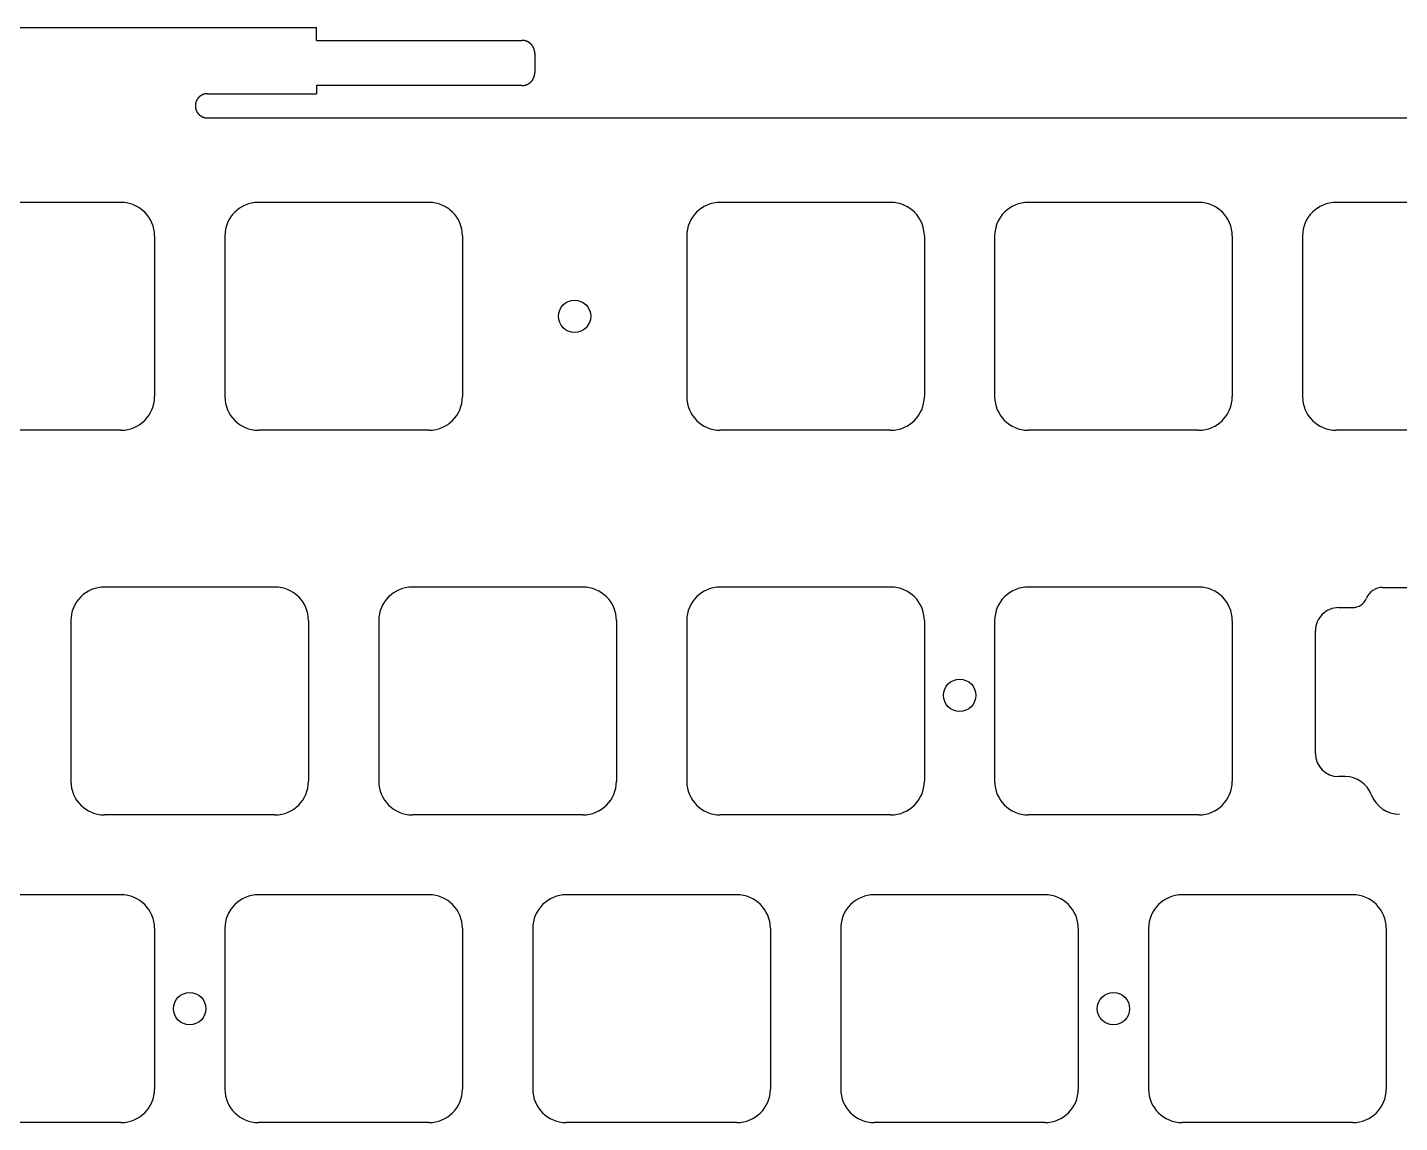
# Model space of a CAD drawing. Header units: millimetres. Extents: x -11 to 340, y -118 to 18.
# Drawn here: x 161.4 to 246.3, y -49.9 to 17.9 of the extents above; entities that cross this region are included whole.
import ezdxf

# ---------------------------------------------------------------- set-up
doc = ezdxf.new("R2010")
doc.units = ezdxf.units.MM
doc.header["$MEASUREMENT"] = 0
doc.layers.add('BLACK', color=7, linetype='CONTINUOUS')

msp = doc.modelspace()

# ---------------------------------------------------------------- linework, layer by layer
at = {"layer": 'BLACK', "linetype": 'Continuous'}
for p, q in [((149.3, 17.882529), (179.3, 17.882529)), ((179.3, 17.082529), (179.3, 17.882529)), ((179.3, 17.082529), (192, 17.082529)), ((192.000728, 17.082529), (192, 17.082529)), ((192.004774, 17.082515), (192.000728, 17.082529)), ((192.008814, 17.082481), (192.004774, 17.082515)), ((192.012855, 17.082428), (192.008814, 17.082481)), ((192.016891, 17.082354), (192.012855, 17.082428)), ((192.020928, 17.082261), (192.016891, 17.082354)), ((192.024959, 17.082147), (192.020928, 17.082261)), ((192.02899, 17.082014), (192.024959, 17.082147)), ((192.033015, 17.08186), (192.02899, 17.082014)), ((192.037041, 17.081687), (192.033015, 17.08186)), ((192.041062, 17.081493), (192.037041, 17.081687)), ((192.045082, 17.08128), (192.041062, 17.081493)), ((192.049097, 17.081047), (192.045082, 17.08128)), ((192.053111, 17.080794), (192.049097, 17.081047)), ((192.05712, 17.080521), (192.053111, 17.080794)), ((192.061129, 17.080228), (192.05712, 17.080521)), ((192.065132, 17.079916), (192.061129, 17.080228)), ((192.069134, 17.079583), (192.065132, 17.079916)), ((192.073131, 17.079231), (192.069134, 17.079583)), ((192.077127, 17.078859), (192.073131, 17.079231)), ((192.081117, 17.078467), (192.077127, 17.078859)), ((192.085107, 17.078055), (192.081117, 17.078467)), ((192.08909, 17.077624), (192.085107, 17.078055)), ((192.093073, 17.077173), (192.08909, 17.077624)), ((192.09705, 17.076702), (192.093073, 17.077173)), ((192.101025, 17.076211), (192.09705, 17.076702)), ((192.104995, 17.075701), (192.101025, 17.076211)), ((192.108963, 17.07517), (192.104995, 17.075701)), ((192.112926, 17.074621), (192.108963, 17.07517)), ((192.116886, 17.074051), (192.112926, 17.074621)), ((192.120841, 17.073462), (192.116886, 17.074051)), ((192.124794, 17.072853), (192.120841, 17.073462)), ((192.128741, 17.072225), (192.124794, 17.072853)), ((192.132686, 17.071576), (192.128741, 17.072225)), ((192.136625, 17.070909), (192.132686, 17.071576)), ((192.140562, 17.070221), (192.136625, 17.070909)), ((192.144492, 17.069514), (192.140562, 17.070221)), ((192.14842, 17.068787), (192.144492, 17.069514)), ((192.152342, 17.068042), (192.14842, 17.068787)), ((192.156262, 17.067276), (192.152342, 17.068042)), ((192.160174, 17.066491), (192.156262, 17.067276)), ((192.164085, 17.065686), (192.160174, 17.066491)), ((192.167989, 17.064862), (192.164085, 17.065686)), ((192.17189, 17.064018), (192.167989, 17.064862)), ((192.175784, 17.063155), (192.17189, 17.064018)), ((192.179676, 17.062272), (192.175784, 17.063155)), ((192.183561, 17.06137), (192.179676, 17.062272)), ((192.187443, 17.060449), (192.183561, 17.06137)), ((192.191318, 17.059508), (192.187443, 17.060449)), ((192.19519, 17.058548), (192.191318, 17.059508)), ((192.199054, 17.057568), (192.19519, 17.058548)), ((192.202916, 17.056569), (192.199054, 17.057568)), ((192.20677, 17.055551), (192.202916, 17.056569)), ((192.210621, 17.054514), (192.20677, 17.055551)), ((192.214464, 17.053457), (192.210621, 17.054514)), ((192.218304, 17.052381), (192.214464, 17.053457)), ((192.222136, 17.051286), (192.218304, 17.052381)), ((192.225965, 17.050171), (192.222136, 17.051286)), ((192.229785, 17.049038), (192.225965, 17.050171)), ((192.233602, 17.047885), (192.229785, 17.049038)), ((192.237412, 17.046713), (192.233602, 17.047885)), ((192.241217, 17.045522), (192.237412, 17.046713)), ((192.245014, 17.044312), (192.241217, 17.045522)), ((192.248807, 17.043082), (192.245014, 17.044312)), ((192.252592, 17.041834), (192.248807, 17.043082)), ((192.256373, 17.040567), (192.252592, 17.041834)), ((192.260145, 17.039281), (192.256373, 17.040567)), ((192.263913, 17.037975), (192.260145, 17.039281)), ((192.267673, 17.036651), (192.263913, 17.037975)), ((192.271428, 17.035308), (192.267673, 17.036651)), ((192.275174, 17.033946), (192.271428, 17.035308)), ((192.278916, 17.032565), (192.275174, 17.033946)), ((192.282648, 17.031165), (192.278916, 17.032565)), ((192.286376, 17.029747), (192.282648, 17.031165)), ((192.290095, 17.02831), (192.286376, 17.029747)), ((192.293809, 17.026853), (192.290095, 17.02831)), ((192.297514, 17.025379), (192.293809, 17.026853)), ((192.301213, 17.023885), (192.297514, 17.025379)), ((192.304904, 17.022373), (192.301213, 17.023885)), ((192.308588, 17.020842), (192.304904, 17.022373)), ((192.312264, 17.019293), (192.308588, 17.020842)), ((192.315934, 17.017725), (192.312264, 17.019293)), ((192.319594, 17.016139), (192.315934, 17.017725)), ((192.323249, 17.014534), (192.319594, 17.016139)), ((192.326894, 17.012911), (192.323249, 17.014534)), ((192.330532, 17.011269), (192.326894, 17.012911)), ((192.334161, 17.009609), (192.330532, 17.011269)), ((192.337784, 17.007931), (192.334161, 17.009609)), ((192.341397, 17.006234), (192.337784, 17.007931)), ((192.345004, 17.004519), (192.341397, 17.006234)), ((192.3486, 17.002786), (192.345004, 17.004519)), ((192.35219, 17.001034), (192.3486, 17.002786)), ((192.35577, 16.999265), (192.35219, 17.001034)), ((192.359342, 16.997477), (192.35577, 16.999265)), ((192.362905, 16.995672), (192.359342, 16.997477)), ((192.36646, 16.993848), (192.362905, 16.995672)), ((192.370005, 16.992007), (192.36646, 16.993848)), ((192.373543, 16.990147), (192.370005, 16.992007)), ((192.37707, 16.98827), (192.373543, 16.990147)), ((192.38059, 16.986374), (192.37707, 16.98827)), ((192.384098, 16.984461), (192.38059, 16.986374)), ((192.3876, 16.98253), (192.384098, 16.984461)), ((192.39109, 16.980581), (192.3876, 16.98253)), ((192.394572, 16.978615), (192.39109, 16.980581)), ((192.398044, 16.976631), (192.394572, 16.978615)), ((192.401507, 16.974629), (192.398044, 16.976631)), ((192.404959, 16.972611), (192.401507, 16.974629)), ((192.408403, 16.970574), (192.404959, 16.972611)), ((192.411835, 16.968521), (192.408403, 16.970574)), ((192.415259, 16.966449), (192.411835, 16.968521)), ((192.418672, 16.964361), (192.415259, 16.966449)), ((192.422075, 16.962255), (192.418672, 16.964361)), ((192.425468, 16.960132), (192.422075, 16.962255)), ((192.428851, 16.957991), (192.425468, 16.960132)), ((192.432222, 16.955834), (192.428851, 16.957991)), ((192.435584, 16.95366), (192.432222, 16.955834)), ((192.438935, 16.951469), (192.435584, 16.95366)), ((192.442276, 16.94926), (192.438935, 16.951469)), ((192.445605, 16.947035), (192.442276, 16.94926)), ((192.448924, 16.944793), (192.445605, 16.947035)), ((192.452232, 16.942535), (192.448924, 16.944793)), ((192.455529, 16.940259), (192.452232, 16.942535)), ((192.458814, 16.937967), (192.455529, 16.940259)), ((192.462089, 16.935658), (192.458814, 16.937967)), ((192.465352, 16.933333), (192.462089, 16.935658)), ((192.468604, 16.930991), (192.465352, 16.933333)), ((192.471844, 16.928633), (192.468604, 16.930991)), ((192.475073, 16.926259), (192.471844, 16.928633)), ((192.47829, 16.923868), (192.475073, 16.926259)), ((192.481496, 16.921461), (192.47829, 16.923868)), ((192.484689, 16.919039), (192.481496, 16.921461)), ((192.487871, 16.916599), (192.484689, 16.919039)), ((192.491041, 16.914144), (192.487871, 16.916599)), ((192.494199, 16.911673), (192.491041, 16.914144)), ((192.497344, 16.909186), (192.494199, 16.911673)), ((192.500477, 16.906683), (192.497344, 16.909186)), ((192.503598, 16.904165), (192.500477, 16.906683)), ((192.506707, 16.901631), (192.503598, 16.904165)), ((192.509802, 16.899081), (192.506707, 16.901631)), ((192.512886, 16.896515), (192.509802, 16.899081)), ((192.515956, 16.893935), (192.512886, 16.896515)), ((192.519014, 16.891338), (192.515956, 16.893935)), ((192.522059, 16.888727), (192.519014, 16.891338)), ((192.525092, 16.8861), (192.522059, 16.888727)), ((192.52811, 16.883458), (192.525092, 16.8861)), ((192.531116, 16.880801), (192.52811, 16.883458)), ((192.534109, 16.878129), (192.531116, 16.880801)), ((192.537089, 16.875442), (192.534109, 16.878129)), ((192.540055, 16.87274), (192.537089, 16.875442)), ((192.543007, 16.870023), (192.540055, 16.87274)), ((192.545946, 16.867292), (192.543007, 16.870023)), ((192.548872, 16.864546), (192.545946, 16.867292)), ((192.551784, 16.861785), (192.548872, 16.864546)), ((192.554682, 16.85901), (192.551784, 16.861785)), ((192.557566, 16.85622), (192.554682, 16.85901)), ((192.560436, 16.853416), (192.557566, 16.85622)), ((192.563292, 16.850598), (192.560436, 16.853416)), ((192.568962, 16.844919), (192.563292, 16.850598)), ((192.574575, 16.839184), (192.568962, 16.844919)), ((192.580131, 16.833393), (192.574575, 16.839184)), ((192.585628, 16.827548), (192.580131, 16.833393)), ((192.591066, 16.821648), (192.585628, 16.827548)), ((192.596445, 16.815695), (192.591066, 16.821648)), ((192.601764, 16.809689), (192.596445, 16.815695)), ((192.607022, 16.803631), (192.601764, 16.809689)), ((192.612219, 16.797522), (192.607022, 16.803631)), ((192.617354, 16.791361), (192.612219, 16.797522)), ((192.622426, 16.785151), (192.617354, 16.791361)), ((192.627436, 16.778891), (192.622426, 16.785151)), ((192.632382, 16.772583), (192.627436, 16.778891)), ((192.637265, 16.766227), (192.632382, 16.772583)), ((192.642082, 16.759823), (192.637265, 16.766227)), ((192.646835, 16.753373), (192.642082, 16.759823)), ((192.651522, 16.746877), (192.646835, 16.753373)), ((192.656144, 16.740335), (192.651522, 16.746877)), ((192.660699, 16.73375), (192.656144, 16.740335)), ((192.665187, 16.72712), (192.660699, 16.73375)), ((192.669607, 16.720447), (192.665187, 16.72712)), ((192.67396, 16.713733), (192.669607, 16.720447)), ((192.678244, 16.706976), (192.67396, 16.713733)), ((192.68246, 16.700179), (192.678244, 16.706976)), ((192.686606, 16.693341), (192.68246, 16.700179)), ((192.690683, 16.686464), (192.686606, 16.693341)), ((192.69469, 16.679548), (192.690683, 16.686464)), ((192.698627, 16.672594), (192.69469, 16.679548)), ((192.702493, 16.665603), (192.698627, 16.672594)), ((192.706288, 16.658575), (192.702493, 16.665603)), ((192.710012, 16.651511), (192.706288, 16.658575)), ((192.713664, 16.644411), (192.710012, 16.651511)), ((192.717243, 16.637277), (192.713664, 16.644411)), ((192.720751, 16.63011), (192.717243, 16.637277)), ((192.724185, 16.622909), (192.720751, 16.63011)), ((192.727547, 16.615675), (192.724185, 16.622909)), ((192.730835, 16.60841), (192.727547, 16.615675)), ((192.73405, 16.601113), (192.730835, 16.60841)), ((192.737191, 16.593786), (192.73405, 16.601113)), ((192.740257, 16.586429), (192.737191, 16.593786)), ((192.74325, 16.579043), (192.740257, 16.586429)), ((192.746167, 16.571629), (192.74325, 16.579043)), ((192.74901, 16.564186), (192.746167, 16.571629)), ((192.751778, 16.556716), (192.74901, 16.564186)), ((192.75447, 16.54922), (192.751778, 16.556716)), ((192.757087, 16.541697), (192.75447, 16.54922)), ((192.759628, 16.534149), (192.757087, 16.541697)), ((192.762093, 16.526576), (192.759628, 16.534149)), ((192.764482, 16.51898), (192.762093, 16.526576)), ((192.766794, 16.511359), (192.764482, 16.51898)), ((192.76903, 16.503716), (192.766794, 16.511359)), ((192.771189, 16.49605), (192.76903, 16.503716)), ((192.773272, 16.488362), (192.771189, 16.49605)), ((192.775277, 16.480653), (192.773272, 16.488362)), ((192.777205, 16.472924), (192.775277, 16.480653)), ((192.779056, 16.465174), (192.777205, 16.472924)), ((192.780829, 16.457404), (192.779056, 16.465174)), ((192.782525, 16.449616), (192.780829, 16.457404)), ((192.784143, 16.441809), (192.782525, 16.449616)), ((192.785683, 16.433984), (192.784143, 16.441809)), ((192.787145, 16.426142), (192.785683, 16.433984)), ((192.788529, 16.418282), (192.787145, 16.426142)), ((192.789835, 16.410406), (192.788529, 16.418282)), ((192.791062, 16.402514), (192.789835, 16.410406)), ((192.792211, 16.394607), (192.791062, 16.402514)), ((192.793281, 16.386685), (192.792211, 16.394607)), ((192.794273, 16.378748), (192.793281, 16.386685)), ((192.795186, 16.370796), (192.794273, 16.378748)), ((192.79602, 16.362832), (192.795186, 16.370796)), ((192.796775, 16.354854), (192.79602, 16.362832)), ((192.797451, 16.346863), (192.796775, 16.354854)), ((192.798047, 16.33886), (192.797451, 16.346863)), ((192.798565, 16.330845), (192.798047, 16.33886)), ((192.799003, 16.322819), (192.798565, 16.330845)), ((192.799362, 16.314782), (192.799003, 16.322819)), ((192.799641, 16.306733), (192.799362, 16.314782)), ((192.79984, 16.298675), (192.799641, 16.306733)), ((192.79996, 16.290607), (192.79984, 16.298675)), ((192.8, 16.282529), (192.79996, 16.290607)), ((192.8, 16.282529), (192.8, 15.082529)), ((192.457806, 14.426385), (192.464348, 14.431007)), ((192.464348, 14.431007), (192.470844, 14.435694)), ((192.470844, 14.435694), (192.477294, 14.440447)), ((192.477294, 14.440447), (192.483698, 14.445264)), ((192.483698, 14.445264), (192.490054, 14.450147)), ((192.490054, 14.450147), (192.496362, 14.455093)), ((192.496362, 14.455093), (192.502622, 14.460103)), ((192.502622, 14.460103), (192.508832, 14.465175)), ((192.508832, 14.465175), (192.514993, 14.47031)), ((192.514993, 14.47031), (192.521102, 14.475507)), ((192.521102, 14.475507), (192.52716, 14.480765)), ((192.52716, 14.480765), (192.533166, 14.486084)), ((192.533166, 14.486084), (192.539119, 14.491463)), ((192.539119, 14.491463), (192.545019, 14.496901)), ((192.545019, 14.496901), (192.550864, 14.502398)), ((192.550864, 14.502398), (192.556655, 14.507954)), ((192.556655, 14.507954), (192.56239, 14.513567)), ((192.56239, 14.513567), (192.568069, 14.519237)), ((192.568069, 14.519237), (192.570887, 14.522093)), ((192.570887, 14.522093), (192.573691, 14.524963)), ((192.573691, 14.524963), (192.576481, 14.527847)), ((192.576481, 14.527847), (192.579256, 14.530745)), ((192.579256, 14.530745), (192.582017, 14.533657)), ((192.582017, 14.533657), (192.584763, 14.536583)), ((192.584763, 14.536583), (192.587494, 14.539522)), ((192.587494, 14.539522), (192.590211, 14.542474)), ((192.590211, 14.542474), (192.592913, 14.54544)), ((192.592913, 14.54544), (192.5956, 14.54842)), ((192.5956, 14.54842), (192.598272, 14.551413)), ((192.598272, 14.551413), (192.600929, 14.554419)), ((192.600929, 14.554419), (192.603571, 14.557437)), ((192.603571, 14.557437), (192.606198, 14.56047)), ((192.606198, 14.56047), (192.608809, 14.563515)), ((192.608809, 14.563515), (192.611406, 14.566573)), ((192.611406, 14.566573), (192.613986, 14.569643)), ((192.613986, 14.569643), (192.616552, 14.572727)), ((192.616552, 14.572727), (192.619102, 14.575822)), ((192.619102, 14.575822), (192.621636, 14.578931)), ((192.621636, 14.578931), (192.624154, 14.582052)), ((192.624154, 14.582052), (192.626657, 14.585185)), ((192.626657, 14.585185), (192.629144, 14.58833)), ((192.629144, 14.58833), (192.631615, 14.591488)), ((192.631615, 14.591488), (192.63407, 14.594658)), ((192.63407, 14.594658), (192.63651, 14.59784)), ((192.63651, 14.59784), (192.638932, 14.601033)), ((192.638932, 14.601033), (192.641339, 14.604239)), ((192.641339, 14.604239), (192.64373, 14.607456)), ((192.64373, 14.607456), (192.646104, 14.610685)), ((192.646104, 14.610685), (192.648462, 14.613925)), ((192.648462, 14.613925), (192.650804, 14.617177)), ((192.650804, 14.617177), (192.653129, 14.62044)), ((192.653129, 14.62044), (192.655438, 14.623715)), ((192.655438, 14.623715), (192.65773, 14.627)), ((192.65773, 14.627), (192.660006, 14.630297)), ((192.660006, 14.630297), (192.662264, 14.633605)), ((192.662264, 14.633605), (192.664506, 14.636924)), ((192.664506, 14.636924), (192.666731, 14.640253)), ((192.666731, 14.640253), (192.66894, 14.643594)), ((192.66894, 14.643594), (192.671131, 14.646945)), ((192.671131, 14.646945), (192.673305, 14.650307)), ((192.673305, 14.650307), (192.675462, 14.653678)), ((192.675462, 14.653678), (192.677603, 14.657061)), ((192.677603, 14.657061), (192.679726, 14.660454)), ((192.679726, 14.660454), (192.681832, 14.663857)), ((192.681832, 14.663857), (192.68392, 14.66727)), ((192.68392, 14.66727), (192.685992, 14.670694)), ((192.685992, 14.670694), (192.688045, 14.674126)), ((192.688045, 14.674126), (192.690082, 14.67757)), ((192.690082, 14.67757), (192.6921, 14.681022)), ((192.6921, 14.681022), (192.694102, 14.684485)), ((192.694102, 14.684485), (192.696086, 14.687957)), ((192.696086, 14.687957), (192.698052, 14.691439)), ((192.698052, 14.691439), (192.700001, 14.694929)), ((192.700001, 14.694929), (192.701932, 14.698431)), ((192.701932, 14.698431), (192.703845, 14.701939)), ((192.703845, 14.701939), (192.705741, 14.705459)), ((192.705741, 14.705459), (192.707618, 14.708986)), ((192.707618, 14.708986), (192.709478, 14.712524)), ((192.709478, 14.712524), (192.711319, 14.716069)), ((192.711319, 14.716069), (192.713143, 14.719624)), ((192.713143, 14.719624), (192.714948, 14.723187)), ((192.714948, 14.723187), (192.716736, 14.726759)), ((192.716736, 14.726759), (192.718505, 14.730339)), ((192.718505, 14.730339), (192.720257, 14.733929)), ((192.720257, 14.733929), (192.72199, 14.737525)), ((192.72199, 14.737525), (192.723705, 14.741132)), ((192.723705, 14.741132), (192.725402, 14.744745)), ((192.725402, 14.744745), (192.72708, 14.748368)), ((192.72708, 14.748368), (192.72874, 14.751997)), ((192.72874, 14.751997), (192.730382, 14.755635)), ((192.730382, 14.755635), (192.732005, 14.75928)), ((192.732005, 14.75928), (192.73361, 14.762935)), ((192.73361, 14.762935), (192.735196, 14.766595)), ((192.735196, 14.766595), (192.736764, 14.770265)), ((192.736764, 14.770265), (192.738313, 14.773941)), ((192.738313, 14.773941), (192.739844, 14.777625)), ((192.739844, 14.777625), (192.741356, 14.781316)), ((192.741356, 14.781316), (192.74285, 14.785015)), ((192.74285, 14.785015), (192.744324, 14.78872)), ((192.744324, 14.78872), (192.745781, 14.792434)), ((192.745781, 14.792434), (192.747218, 14.796153)), ((192.747218, 14.796153), (192.748636, 14.799881)), ((192.748636, 14.799881), (192.750036, 14.803613)), ((192.750036, 14.803613), (192.751417, 14.807355)), ((192.751417, 14.807355), (192.752779, 14.811101)), ((192.752779, 14.811101), (192.754122, 14.814856)), ((192.754122, 14.814856), (192.755446, 14.818616)), ((192.755446, 14.818616), (192.756752, 14.822384)), ((192.756752, 14.822384), (192.758038, 14.826156)), ((192.758038, 14.826156), (192.759305, 14.829937)), ((192.759305, 14.829937), (192.760553, 14.833722)), ((192.760553, 14.833722), (192.761783, 14.837515)), ((192.761783, 14.837515), (192.762993, 14.841312)), ((192.762993, 14.841312), (192.764184, 14.845117)), ((192.764184, 14.845117), (192.765356, 14.848927)), ((192.765356, 14.848927), (192.766509, 14.852744)), ((192.766509, 14.852744), (192.767642, 14.856564)), ((192.767642, 14.856564), (192.768757, 14.860393)), ((192.768757, 14.860393), (192.769852, 14.864225)), ((192.769852, 14.864225), (192.770928, 14.868065)), ((192.770928, 14.868065), (192.771985, 14.871908)), ((192.771985, 14.871908), (192.773022, 14.875759)), ((192.773022, 14.875759), (192.77404, 14.879613)), ((192.77404, 14.879613), (192.775039, 14.883475)), ((192.775039, 14.883475), (192.776019, 14.887339)), ((192.776019, 14.887339), (192.776979, 14.891211)), ((192.776979, 14.891211), (192.77792, 14.895086)), ((192.77792, 14.895086), (192.778841, 14.898968)), ((192.778841, 14.898968), (192.779743, 14.902853)), ((192.779743, 14.902853), (192.780626, 14.906745)), ((192.780626, 14.906745), (192.781489, 14.910639)), ((192.781489, 14.910639), (192.782333, 14.91454)), ((192.782333, 14.91454), (192.783157, 14.918444)), ((192.783157, 14.918444), (192.783962, 14.922355)), ((192.783962, 14.922355), (192.784747, 14.926267)), ((192.784747, 14.926267), (192.785513, 14.930187)), ((192.785513, 14.930187), (192.786258, 14.934109)), ((192.786258, 14.934109), (192.786985, 14.938037)), ((192.786985, 14.938037), (192.787692, 14.941967)), ((192.787692, 14.941967), (192.78838, 14.945904)), ((192.78838, 14.945904), (192.789047, 14.949843)), ((192.789047, 14.949843), (192.789696, 14.953788)), ((192.789696, 14.953788), (192.790324, 14.957735)), ((192.790324, 14.957735), (192.790933, 14.961688)), ((192.790933, 14.961688), (192.791522, 14.965643)), ((192.791522, 14.965643), (192.792092, 14.969603)), ((192.792092, 14.969603), (192.792641, 14.973566)), ((192.792641, 14.973566), (192.793172, 14.977534)), ((192.793172, 14.977534), (192.793682, 14.981504)), ((192.793682, 14.981504), (192.794173, 14.985479)), ((192.794173, 14.985479), (192.794644, 14.989456)), ((192.794644, 14.989456), (192.795095, 14.993439)), ((192.795095, 14.993439), (192.795526, 14.997422)), ((192.795526, 14.997422), (192.795938, 15.001412)), ((192.795938, 15.001412), (192.79633, 15.005402)), ((192.79633, 15.005402), (192.796702, 15.009398)), ((192.796702, 15.009398), (192.797054, 15.013395)), ((192.797054, 15.013395), (192.797387, 15.017397)), ((192.797387, 15.017397), (192.797699, 15.0214)), ((192.797699, 15.0214), (192.797992, 15.025409)), ((192.797992, 15.025409), (192.798265, 15.029418)), ((192.798265, 15.029418), (192.798518, 15.033432)), ((192.798518, 15.033432), (192.798751, 15.037447)), ((192.798751, 15.037447), (192.798964, 15.041467)), ((192.798964, 15.041467), (192.799158, 15.045488)), ((192.799158, 15.045488), (192.799331, 15.049514)), ((192.799331, 15.049514), (192.799485, 15.053539)), ((192.799485, 15.053539), (192.799618, 15.05757)), ((192.799618, 15.05757), (192.799732, 15.061601)), ((192.799732, 15.061601), (192.799825, 15.065638)), ((192.799825, 15.065638), (192.799899, 15.069674)), ((192.799899, 15.069674), (192.799952, 15.073715)), ((192.799952, 15.073715), (192.799986, 15.077756)), ((192.799986, 15.077756), (192.8, 15.081801)), ((192.8, 15.081801), (192.8, 15.082529)), ((172.042578, 13.582294), (172.036886, 13.577007)), ((172.048325, 13.587522), (172.042578, 13.582294)), ((172.054124, 13.59269), (172.048325, 13.587522)), ((172.059976, 13.597798), (172.054124, 13.59269)), ((172.065879, 13.602844), (172.059976, 13.597798)), ((172.071833, 13.607829), (172.065879, 13.602844)), ((172.077837, 13.612751), (172.071833, 13.607829)), ((172.083891, 13.617611), (172.077837, 13.612751)), ((172.089994, 13.622407), (172.083891, 13.617611)), ((172.096145, 13.627139), (172.089994, 13.622407)), ((172.102343, 13.631807), (172.096145, 13.627139)), ((172.108588, 13.63641), (172.102343, 13.631807)), ((172.114878, 13.640947), (172.108588, 13.63641)), ((172.121214, 13.645419), (172.114878, 13.640947)), ((172.127594, 13.649824), (172.121214, 13.645419)), ((172.134018, 13.654162), (172.127594, 13.649824)), ((172.140484, 13.658432), (172.134018, 13.654162)), ((172.146993, 13.662634), (172.140484, 13.658432)), ((172.153544, 13.666768), (172.146993, 13.662634)), ((172.160135, 13.670834), (172.153544, 13.666768)), ((172.166766, 13.67483), (172.160135, 13.670834)), ((172.173437, 13.678756), (172.166766, 13.67483)), ((172.180146, 13.682613), (172.173437, 13.678756)), ((172.186892, 13.686398), (172.180146, 13.682613)), ((172.193676, 13.690114), (172.186892, 13.686398)), ((172.200497, 13.693757), (172.193676, 13.690114)), ((172.207353, 13.69733), (172.200497, 13.693757)), ((172.214243, 13.70083), (172.207353, 13.69733)), ((172.221169, 13.704258), (172.214243, 13.70083)), ((172.228127, 13.707614), (172.221169, 13.704258)), ((172.235119, 13.710896), (172.228127, 13.707614)), ((172.242142, 13.714106), (172.235119, 13.710896)), ((172.249197, 13.717242), (172.242142, 13.714106)), ((172.256283, 13.720304), (172.249197, 13.717242)), ((172.263398, 13.723292), (172.256283, 13.720304)), ((172.270543, 13.726206), (172.263398, 13.723292)), ((172.277717, 13.729045), (172.270543, 13.726206)), ((172.284919, 13.731809), (172.277717, 13.729045)), ((172.292148, 13.734498), (172.284919, 13.731809)), ((172.299404, 13.737112), (172.292148, 13.734498)), ((172.306686, 13.739651), (172.299404, 13.737112)), ((172.313993, 13.742113), (172.306686, 13.739651)), ((172.321325, 13.7445), (172.313993, 13.742113)), ((172.328681, 13.74681), (172.321325, 13.7445)), ((172.336061, 13.749045), (172.328681, 13.74681)), ((172.343464, 13.751202), (172.336061, 13.749045)), ((172.350889, 13.753283), (172.343464, 13.751202)), ((172.358336, 13.755287), (172.350889, 13.753283)), ((172.365804, 13.757214), (172.358336, 13.755287)), ((172.373292, 13.759064), (172.365804, 13.757214)), ((172.380801, 13.760836), (172.373292, 13.759064)), ((172.388329, 13.762531), (172.380801, 13.760836)), ((172.395876, 13.764148), (172.388329, 13.762531)), ((172.403441, 13.765687), (172.395876, 13.764148)), ((172.411024, 13.767149), (172.403441, 13.765687)), ((172.418624, 13.768532), (172.411024, 13.767149)), ((172.426242, 13.769837), (172.418624, 13.768532)), ((172.433875, 13.771064), (172.426242, 13.769837)), ((172.441524, 13.772213), (172.433875, 13.771064)), ((172.449188, 13.773283), (172.441524, 13.772213)), ((172.456867, 13.774274), (172.449188, 13.773283)), ((172.464561, 13.775187), (172.456867, 13.774274)), ((172.472268, 13.776021), (172.464561, 13.775187)), ((172.479988, 13.776775), (172.472268, 13.776021)), ((172.487721, 13.777451), (172.479988, 13.776775)), ((172.495467, 13.778048), (172.487721, 13.777451)), ((172.503225, 13.778565), (172.495467, 13.778048)), ((172.510994, 13.779003), (172.503225, 13.778565)), ((172.518775, 13.779362), (172.510994, 13.779003)), ((172.526566, 13.779641), (172.518775, 13.779362)), ((172.534368, 13.77984), (172.526566, 13.779641)), ((172.542179, 13.77996), (172.534368, 13.77984)), ((172.55, 13.78), (172.542179, 13.77996)), ((172.55, 13.78), (179.3, 13.78)), ((192, 14.282529), (179.3, 14.282529)), ((179.3, 14.282529), (179.3, 13.78)), ((192, 14.282529), (192.008078, 14.282569)), ((192.008078, 14.282569), (192.016146, 14.282689)), ((192.016146, 14.282689), (192.024204, 14.282888)), ((192.024204, 14.282888), (192.032253, 14.283167)), ((192.032253, 14.283167), (192.04029, 14.283526)), ((192.04029, 14.283526), (192.048316, 14.283964)), ((192.048316, 14.283964), (192.056331, 14.284482)), ((192.056331, 14.284482), (192.064334, 14.285078)), ((192.064334, 14.285078), (192.072325, 14.285754)), ((192.072325, 14.285754), (192.080303, 14.286509)), ((192.080303, 14.286509), (192.088267, 14.287343)), ((192.088267, 14.287343), (192.096219, 14.288256)), ((192.096219, 14.288256), (192.104156, 14.289248)), ((192.104156, 14.289248), (192.112078, 14.290318)), ((192.112078, 14.290318), (192.119985, 14.291467)), ((192.119985, 14.291467), (192.127877, 14.292694)), ((192.127877, 14.292694), (192.135753, 14.294)), ((192.135753, 14.294), (192.143613, 14.295384)), ((192.143613, 14.295384), (192.151455, 14.296846)), ((192.151455, 14.296846), (192.15928, 14.298386)), ((192.15928, 14.298386), (192.167087, 14.300004)), ((192.167087, 14.300004), (192.174875, 14.3017)), ((192.174875, 14.3017), (192.182645, 14.303473)), ((192.182645, 14.303473), (192.190395, 14.305324)), ((192.190395, 14.305324), (192.198124, 14.307252)), ((192.198124, 14.307252), (192.205833, 14.309257)), ((192.205833, 14.309257), (192.213521, 14.31134)), ((192.213521, 14.31134), (192.221187, 14.313499)), ((192.221187, 14.313499), (192.22883, 14.315735)), ((192.22883, 14.315735), (192.236451, 14.318047)), ((192.236451, 14.318047), (192.244047, 14.320436)), ((192.244047, 14.320436), (192.25162, 14.322901)), ((192.25162, 14.322901), (192.259168, 14.325442)), ((192.259168, 14.325442), (192.266691, 14.328059)), ((192.266691, 14.328059), (192.274187, 14.330751)), ((192.274187, 14.330751), (192.281657, 14.333519)), ((192.281657, 14.333519), (192.2891, 14.336362)), ((192.2891, 14.336362), (192.296514, 14.339279)), ((192.296514, 14.339279), (192.3039, 14.342272)), ((192.3039, 14.342272), (192.311257, 14.345338)), ((192.311257, 14.345338), (192.318584, 14.348479)), ((192.318584, 14.348479), (192.325881, 14.351694)), ((192.325881, 14.351694), (192.333146, 14.354982)), ((192.333146, 14.354982), (192.34038, 14.358344)), ((192.34038, 14.358344), (192.347581, 14.361778)), ((192.347581, 14.361778), (192.354748, 14.365286)), ((192.354748, 14.365286), (192.361882, 14.368865)), ((192.361882, 14.368865), (192.368982, 14.372517)), ((192.368982, 14.372517), (192.376046, 14.376241)), ((192.376046, 14.376241), (192.383074, 14.380036)), ((192.383074, 14.380036), (192.390065, 14.383902)), ((192.390065, 14.383902), (192.397019, 14.387839)), ((192.397019, 14.387839), (192.403935, 14.391846)), ((192.403935, 14.391846), (192.410812, 14.395923)), ((192.410812, 14.395923), (192.41765, 14.400069)), ((192.41765, 14.400069), (192.424447, 14.404285)), ((192.424447, 14.404285), (192.431204, 14.408569)), ((192.431204, 14.408569), (192.437918, 14.412922)), ((192.437918, 14.412922), (192.444591, 14.417342)), ((192.444591, 14.417342), (192.451221, 14.42183)), ((192.451221, 14.42183), (192.457806, 14.426385)), ((171.800015, 13.034714), (171.8, 13.030797)), ((171.8, 13.030797), (171.8, 13.03)), ((171.8, 13.03), (171.80004, 13.022179)), ((171.800049, 13.038626), (171.800015, 13.034714)), ((171.80004, 13.022179), (171.80016, 13.014368)), ((171.800103, 13.042539), (171.800049, 13.038626)), ((171.800177, 13.046446), (171.800103, 13.042539)), ((171.80016, 13.014368), (171.800359, 13.006566)), ((171.800271, 13.050354), (171.800177, 13.046446)), ((171.800385, 13.054257), (171.800271, 13.050354)), ((171.800359, 13.006566), (171.800638, 12.998775)), ((171.800519, 13.058159), (171.800385, 13.054257)), ((171.800673, 13.062056), (171.800519, 13.058159)), ((171.800638, 12.998775), (171.800997, 12.990994)), ((171.800847, 13.065953), (171.800673, 13.062056)), ((171.80104, 13.069845), (171.800847, 13.065953)), ((171.800997, 12.990994), (171.801435, 12.983225)), ((171.801254, 13.073737), (171.80104, 13.069845)), ((171.801488, 13.077623), (171.801254, 13.073737)), ((171.801435, 12.983225), (171.801952, 12.975467)), ((171.801741, 13.081509), (171.801488, 13.077623)), ((171.802014, 13.085389), (171.801741, 13.081509)), ((171.801952, 12.975467), (171.802549, 12.967721)), ((171.802308, 13.089269), (171.802014, 13.085389)), ((171.802621, 13.093144), (171.802308, 13.089269)), ((171.802549, 12.967721), (171.803225, 12.959988)), ((171.802953, 13.097017), (171.802621, 13.093144)), ((171.803306, 13.100885), (171.802953, 13.097017)), ((171.803225, 12.959988), (171.803979, 12.952268)), ((171.803679, 13.104753), (171.803306, 13.100885)), ((171.804071, 13.108614), (171.803679, 13.104753)), ((171.803979, 12.952268), (171.804813, 12.94456)), ((171.804483, 13.112475), (171.804071, 13.108614)), ((171.804915, 13.116329), (171.804483, 13.112475)), ((171.804813, 12.94456), (171.805726, 12.936867)), ((171.805366, 13.120183), (171.804915, 13.116329)), ((171.805838, 13.124031), (171.805366, 13.120183)), ((171.805726, 12.936867), (171.806717, 12.929188)), ((171.806329, 13.127878), (171.805838, 13.124031)), ((171.80684, 13.131718), (171.806329, 13.127878)), ((171.806717, 12.929188), (171.807787, 12.921524)), ((171.80737, 13.135557), (171.80684, 13.131718)), ((171.80792, 13.13939), (171.80737, 13.135557)), ((171.807787, 12.921524), (171.808936, 12.913875)), ((171.80849, 13.143222), (171.80792, 13.13939)), ((171.80908, 13.147047), (171.80849, 13.143222)), ((171.808936, 12.913875), (171.810163, 12.906241)), ((171.809689, 13.150871), (171.80908, 13.147047)), ((171.810318, 13.154688), (171.809689, 13.150871)), ((171.810163, 12.906241), (171.811468, 12.898624)), ((171.810966, 13.158504), (171.810318, 13.154688)), ((171.811634, 13.162313), (171.810966, 13.158504)), ((171.811468, 12.898624), (171.812851, 12.891024)), ((171.812322, 13.16612), (171.811634, 13.162313)), ((171.813029, 13.169921), (171.812322, 13.16612)), ((171.812851, 12.891024), (171.814313, 12.883441)), ((171.813756, 13.173719), (171.813029, 13.169921)), ((171.814502, 13.177511), (171.813756, 13.173719)), ((171.814313, 12.883441), (171.815852, 12.875876)), ((171.815268, 13.181301), (171.814502, 13.177511)), ((171.816053, 13.185084), (171.815268, 13.181301)), ((171.815852, 12.875876), (171.817469, 12.868329)), ((171.816858, 13.188864), (171.816053, 13.185084)), ((171.817682, 13.192638), (171.816858, 13.188864)), ((171.817469, 12.868329), (171.819164, 12.860801)), ((171.818526, 13.196409), (171.817682, 13.192638)), ((171.819389, 13.200173), (171.818526, 13.196409)), ((171.819164, 12.860801), (171.820936, 12.853292)), ((171.820272, 13.203934), (171.819389, 13.200173)), ((171.821174, 13.207688), (171.820272, 13.203934)), ((171.820936, 12.853292), (171.822786, 12.845804)), ((171.822096, 13.211439), (171.821174, 13.207688)), ((171.823036, 13.215183), (171.822096, 13.211439)), ((171.822786, 12.845804), (171.824713, 12.838336)), ((171.823996, 13.218924), (171.823036, 13.215183)), ((171.824976, 13.222657), (171.823996, 13.218924)), ((171.824713, 12.838336), (171.826717, 12.830889)), ((171.825975, 13.226388), (171.824976, 13.222657)), ((171.826992, 13.23011), (171.825975, 13.226388)), ((171.826717, 12.830889), (171.828798, 12.823464)), ((171.82803, 13.23383), (171.826992, 13.23011)), ((171.829086, 13.237542), (171.82803, 13.23383)), ((171.828798, 12.823464), (171.830955, 12.816061)), ((171.830162, 13.24125), (171.829086, 13.237542)), ((171.831257, 13.24495), (171.830162, 13.24125)), ((171.830955, 12.816061), (171.83319, 12.808681)), ((171.832371, 13.248647), (171.831257, 13.24495)), ((171.833504, 13.252335), (171.832371, 13.248647)), ((171.83319, 12.808681), (171.8355, 12.801325)), ((171.834657, 13.25602), (171.833504, 13.252335)), ((171.835828, 13.259697), (171.834657, 13.25602)), ((171.8355, 12.801325), (171.837887, 12.793993)), ((171.837019, 13.26337), (171.835828, 13.259697)), ((171.838228, 13.267034), (171.837019, 13.26337)), ((171.837887, 12.793993), (171.840349, 12.786685)), ((171.839457, 13.270695), (171.838228, 13.267034)), ((171.840704, 13.274346), (171.839457, 13.270695)), ((171.840349, 12.786685), (171.842888, 12.779403)), ((171.841971, 13.277994), (171.840704, 13.274346)), ((171.843256, 13.281633), (171.841971, 13.277994)), ((171.842888, 12.779403), (171.845501, 12.772148)), ((171.844561, 13.285267), (171.843256, 13.281633)), ((171.845884, 13.288893), (171.844561, 13.285267)), ((171.845501, 12.772148), (171.848191, 12.764918)), ((171.847226, 13.292514), (171.845884, 13.288893)), ((171.848587, 13.296126), (171.847226, 13.292514)), ((171.848191, 12.764918), (171.850955, 12.757717)), ((171.849967, 13.299734), (171.848587, 13.296126)), ((171.851365, 13.303332), (171.849967, 13.299734)), ((171.850955, 12.757717), (171.853794, 12.750543)), ((171.852782, 13.306925), (171.851365, 13.303332)), ((171.854218, 13.310509), (171.852782, 13.306925)), ((171.853794, 12.750543), (171.856708, 12.743398)), ((171.855673, 13.314088), (171.854218, 13.310509)), ((171.857146, 13.317658), (171.855673, 13.314088)), ((171.856708, 12.743398), (171.859696, 12.736282)), ((171.858638, 13.321222), (171.857146, 13.317658)), ((171.860148, 13.324776), (171.858638, 13.321222)), ((171.859696, 12.736282), (171.862758, 12.729197)), ((171.861677, 13.328325), (171.860148, 13.324776)), ((171.863224, 13.331865), (171.861677, 13.328325)), ((171.864791, 13.335398), (171.863224, 13.331865)), ((171.866375, 13.338922), (171.864791, 13.335398)), ((171.867978, 13.34244), (171.866375, 13.338922)), ((171.869598, 13.345948), (171.867978, 13.34244)), ((171.871238, 13.349449), (171.869598, 13.345948)), ((171.872895, 13.352941), (171.871238, 13.349449)), ((171.874572, 13.356426), (171.872895, 13.352941)), ((171.876265, 13.359901), (171.874572, 13.356426)), ((171.877978, 13.363369), (171.876265, 13.359901)), ((171.879708, 13.366827), (171.877978, 13.363369)), ((171.881457, 13.370278), (171.879708, 13.366827)), ((171.883223, 13.373719), (171.881457, 13.370278)), ((171.885007, 13.377152), (171.883223, 13.373719)), ((171.886809, 13.380575), (171.885007, 13.377152)), ((171.88863, 13.383991), (171.886809, 13.380575)), ((171.890467, 13.387396), (171.88863, 13.383991)), ((171.892324, 13.390793), (171.890467, 13.387396)), ((171.894197, 13.394179), (171.892324, 13.390793)), ((171.896089, 13.397558), (171.894197, 13.394179)), ((171.897997, 13.400926), (171.896089, 13.397558)), ((171.899924, 13.404285), (171.897997, 13.400926)), ((171.901868, 13.407634), (171.899924, 13.404285)), ((171.90383, 13.410974), (171.901868, 13.407634)), ((171.905808, 13.414303), (171.90383, 13.410974)), ((171.907805, 13.417623), (171.905808, 13.414303)), ((171.909818, 13.420933), (171.907805, 13.417623)), ((171.91185, 13.424233), (171.909818, 13.420933)), ((171.913898, 13.427522), (171.91185, 13.424233)), ((171.915963, 13.430802), (171.913898, 13.427522)), ((171.918046, 13.43407), (171.915963, 13.430802)), ((171.920146, 13.437329), (171.918046, 13.43407)), ((171.922262, 13.440576), (171.920146, 13.437329)), ((171.924396, 13.443814), (171.922262, 13.440576)), ((171.926546, 13.44704), (171.924396, 13.443814)), ((171.928714, 13.450256), (171.926546, 13.44704)), ((171.930898, 13.45346), (171.928714, 13.450256)), ((171.933099, 13.456655), (171.930898, 13.45346)), ((171.935316, 13.459837), (171.933099, 13.456655)), ((171.93755, 13.463009), (171.935316, 13.459837)), ((171.939801, 13.466168), (171.93755, 13.463009)), ((171.942068, 13.469318), (171.939801, 13.466168)), ((171.944351, 13.472455), (171.942068, 13.469318)), ((171.946651, 13.475581), (171.944351, 13.472455)), ((171.948967, 13.478694), (171.946651, 13.475581)), ((171.9513, 13.481797), (171.948967, 13.478694)), ((171.953648, 13.484887), (171.9513, 13.481797)), ((171.956012, 13.487966), (171.953648, 13.484887)), ((171.958393, 13.491033), (171.956012, 13.487966)), ((171.960789, 13.494087), (171.958393, 13.491033)), ((171.963201, 13.497129), (171.960789, 13.494087)), ((171.96563, 13.50016), (171.963201, 13.497129)), ((171.968073, 13.503177), (171.96563, 13.50016)), ((171.970533, 13.506183), (171.968073, 13.503177)), ((171.973008, 13.509175), (171.970533, 13.506183)), ((171.975499, 13.512155), (171.973008, 13.509175)), ((171.978004, 13.515122), (171.975499, 13.512155)), ((171.980526, 13.518077), (171.978004, 13.515122)), ((171.983062, 13.521018), (171.980526, 13.518077)), ((171.985614, 13.523947), (171.983062, 13.521018)), ((171.988181, 13.526862), (171.985614, 13.523947)), ((171.990763, 13.529765), (171.988181, 13.526862)), ((171.99336, 13.532654), (171.990763, 13.529765)), ((171.995972, 13.53553), (171.99336, 13.532654)), ((171.998599, 13.538392), (171.995972, 13.53553)), ((172.001241, 13.541241), (171.998599, 13.538392)), ((172.003897, 13.544076), (172.001241, 13.541241)), ((172.006568, 13.546897), (172.003897, 13.544076)), ((172.009253, 13.549705), (172.006568, 13.546897)), ((172.011952, 13.552499), (172.009253, 13.549705)), ((172.014667, 13.555279), (172.011952, 13.552499)), ((172.017395, 13.558045), (172.014667, 13.555279)), ((172.020137, 13.560797), (172.017395, 13.558045)), ((172.025665, 13.566258), (172.020137, 13.560797)), ((172.031248, 13.571662), (172.025665, 13.566258)), ((172.036886, 13.577007), (172.031248, 13.571662)), ((171.862758, 12.729197), (171.865894, 12.722142)), ((171.865894, 12.722142), (171.869104, 12.715118)), ((171.869104, 12.715118), (171.872386, 12.708127)), ((171.872386, 12.708127), (171.875742, 12.701168)), ((171.875742, 12.701168), (171.87917, 12.694243)), ((171.87917, 12.694243), (171.88267, 12.687352)), ((171.88267, 12.687352), (171.886243, 12.680496)), ((171.886243, 12.680496), (171.889886, 12.673676)), ((171.889886, 12.673676), (171.893601, 12.666892)), ((171.893601, 12.666892), (171.897387, 12.660145)), ((171.897387, 12.660145), (171.901244, 12.653436)), ((171.901244, 12.653436), (171.90517, 12.646766)), ((171.90517, 12.646766), (171.909166, 12.640135)), ((171.909166, 12.640135), (171.913231, 12.633544)), ((171.913231, 12.633544), (171.917366, 12.626993)), ((171.917366, 12.626993), (171.921568, 12.620484)), ((171.921568, 12.620484), (171.925838, 12.614017)), ((171.925838, 12.614017), (171.930176, 12.607594)), ((171.930176, 12.607594), (171.934581, 12.601214)), ((171.934581, 12.601214), (171.939052, 12.594878)), ((171.939052, 12.594878), (171.94359, 12.588587)), ((171.94359, 12.588587), (171.948193, 12.582343)), ((171.948193, 12.582343), (171.95286, 12.576145)), ((171.95286, 12.576145), (171.957593, 12.569994)), ((171.957593, 12.569994), (171.962389, 12.563891)), ((171.962389, 12.563891), (171.967249, 12.557837)), ((171.967249, 12.557837), (171.972171, 12.551833)), ((171.972171, 12.551833), (171.977156, 12.545879)), ((171.977156, 12.545879), (171.982202, 12.539975)), ((171.982202, 12.539975), (171.98731, 12.534124)), ((171.98731, 12.534124), (171.992478, 12.528325)), ((171.992478, 12.528325), (171.997705, 12.522578)), ((171.997705, 12.522578), (172.002992, 12.516886)), ((172.002992, 12.516886), (172.008338, 12.511248)), ((172.008338, 12.511248), (172.013742, 12.505665)), ((172.013742, 12.505665), (172.019203, 12.500137)), ((172.019203, 12.500137), (172.021955, 12.497395)), ((172.021955, 12.497395), (172.024721, 12.494666)), ((172.024721, 12.494666), (172.027501, 12.491952)), ((172.027501, 12.491952), (172.030295, 12.489253)), ((172.030295, 12.489253), (172.033102, 12.486567)), ((172.033102, 12.486567), (172.035924, 12.483897)), ((172.035924, 12.483897), (172.038759, 12.48124)), ((172.038759, 12.48124), (172.041608, 12.478599)), ((172.041608, 12.478599), (172.04447, 12.475972)), ((172.04447, 12.475972), (172.047346, 12.47336)), ((172.047346, 12.47336), (172.050235, 12.470763)), ((172.050235, 12.470763), (172.053137, 12.468181)), ((172.053137, 12.468181), (172.056053, 12.465614)), ((172.056053, 12.465614), (172.058981, 12.463062)), ((172.058981, 12.463062), (172.061923, 12.460526)), ((172.061923, 12.460526), (172.064877, 12.458004)), ((172.064877, 12.458004), (172.067844, 12.455498)), ((172.067844, 12.455498), (172.070825, 12.453008)), ((172.070825, 12.453008), (172.073817, 12.450533)), ((172.073817, 12.450533), (172.076823, 12.448073)), ((172.076823, 12.448073), (172.07984, 12.44563)), ((172.07984, 12.44563), (172.08287, 12.443201)), ((172.08287, 12.443201), (172.085912, 12.440789)), ((172.085912, 12.440789), (172.088967, 12.438393)), ((172.088967, 12.438393), (172.092033, 12.436012)), ((172.092033, 12.436012), (172.095112, 12.433648)), ((172.095112, 12.433648), (172.098202, 12.4313)), ((172.098202, 12.4313), (172.101305, 12.428967)), ((172.101305, 12.428967), (172.104419, 12.426651)), ((172.104419, 12.426651), (172.107545, 12.424351)), ((172.107545, 12.424351), (172.110682, 12.422068)), ((172.110682, 12.422068), (172.113831, 12.419801)), ((172.113831, 12.419801), (172.116991, 12.41755)), ((172.116991, 12.41755), (172.120163, 12.415316)), ((172.120163, 12.415316), (172.123345, 12.413099)), ((172.123345, 12.413099), (172.126539, 12.410898)), ((172.126539, 12.410898), (172.129744, 12.408714)), ((172.129744, 12.408714), (172.13296, 12.406546)), ((172.13296, 12.406546), (172.136186, 12.404396)), ((172.136186, 12.404396), (172.139423, 12.402262)), ((172.139423, 12.402262), (172.142671, 12.400146)), ((172.142671, 12.400146), (172.14593, 12.398046)), ((172.14593, 12.398046), (172.149198, 12.395963)), ((172.149198, 12.395963), (172.152478, 12.393898)), ((172.152478, 12.393898), (172.155767, 12.39185)), ((172.155767, 12.39185), (172.159067, 12.389818)), ((172.159067, 12.389818), (172.162376, 12.387805)), ((172.162376, 12.387805), (172.165697, 12.385808)), ((172.165697, 12.385808), (172.169026, 12.38383)), ((172.169026, 12.38383), (172.172366, 12.381868)), ((172.172366, 12.381868), (172.175714, 12.379924)), ((172.175714, 12.379924), (172.179074, 12.377997)), ((172.179074, 12.377997), (172.182442, 12.376088)), ((172.182442, 12.376088), (172.18582, 12.374197)), ((172.18582, 12.374197), (172.189207, 12.372324)), ((172.189207, 12.372324), (172.192604, 12.370467)), ((172.192604, 12.370467), (172.196009, 12.36863)), ((172.196009, 12.36863), (172.199424, 12.366809)), ((172.199424, 12.366809), (172.202847, 12.365007)), ((172.202847, 12.365007), (172.206281, 12.363223)), ((172.206281, 12.363223), (172.209722, 12.361457)), ((172.209722, 12.361457), (172.213173, 12.359708)), ((172.213173, 12.359708), (172.216631, 12.357978)), ((172.216631, 12.357978), (172.220099, 12.356265)), ((172.220099, 12.356265), (172.223574, 12.354572)), ((172.223574, 12.354572), (172.227059, 12.352895)), ((172.227059, 12.352895), (172.23055, 12.351238)), ((172.23055, 12.351238), (172.234052, 12.349598)), ((172.234052, 12.349598), (172.23756, 12.347978)), ((172.23756, 12.347978), (172.241078, 12.346375)), ((172.241078, 12.346375), (172.244601, 12.344791)), ((172.244601, 12.344791), (172.248135, 12.343225)), ((172.248135, 12.343225), (172.251674, 12.341677)), ((172.251674, 12.341677), (172.255223, 12.340148)), ((172.255223, 12.340148), (172.258778, 12.338638)), ((172.258778, 12.338638), (172.262342, 12.337146)), ((172.262342, 12.337146), (172.265912, 12.335673)), ((172.265912, 12.335673), (172.26949, 12.334218)), ((172.26949, 12.334218), (172.273074, 12.332782)), ((172.273074, 12.332782), (172.276668, 12.331365)), ((172.276668, 12.331365), (172.280266, 12.329967)), ((172.280266, 12.329967), (172.283873, 12.328587)), ((172.283873, 12.328587), (172.287485, 12.327226)), ((172.287485, 12.327226), (172.291106, 12.325884)), ((172.291106, 12.325884), (172.294732, 12.324561)), ((172.294732, 12.324561), (172.298367, 12.323256)), ((172.298367, 12.323256), (172.302006, 12.321971)), ((172.302006, 12.321971), (172.305653, 12.320704)), ((172.305653, 12.320704), (172.309305, 12.319457)), ((172.309305, 12.319457), (172.312965, 12.318228)), ((172.312965, 12.318228), (172.31663, 12.317019)), ((172.31663, 12.317019), (172.320303, 12.315828)), ((172.320303, 12.315828), (172.323979, 12.314657)), ((172.323979, 12.314657), (172.327664, 12.313504)), ((172.327664, 12.313504), (172.331353, 12.312371)), ((172.331353, 12.312371), (172.33505, 12.311257)), ((172.33505, 12.311257), (172.33875, 12.310162)), ((172.33875, 12.310162), (172.342458, 12.309086)), ((172.342458, 12.309086), (172.34617, 12.30803)), ((172.34617, 12.30803), (172.349889, 12.306992)), ((172.349889, 12.306992), (172.353612, 12.305975)), ((172.353612, 12.305975), (172.357342, 12.304976)), ((172.357342, 12.304976), (172.361076, 12.303996)), ((172.361076, 12.303996), (172.364817, 12.303036)), ((172.364817, 12.303036), (172.36856, 12.302096)), ((172.36856, 12.302096), (172.372312, 12.301174)), ((172.372312, 12.301174), (172.376066, 12.300272)), ((172.376066, 12.300272), (172.379827, 12.299389)), ((172.379827, 12.299389), (172.383591, 12.298526)), ((172.383591, 12.298526), (172.387362, 12.297682)), ((172.387362, 12.297682), (172.391135, 12.296858)), ((172.391135, 12.296858), (172.394916, 12.296053)), ((172.394916, 12.296053), (172.398699, 12.295268)), ((172.398699, 12.295268), (172.402488, 12.294502)), ((172.402488, 12.294502), (172.40628, 12.293756)), ((172.40628, 12.293756), (172.410079, 12.293029)), ((172.410079, 12.293029), (172.413879, 12.292322)), ((172.413879, 12.292322), (172.417687, 12.291634)), ((172.417687, 12.291634), (172.421496, 12.290966)), ((172.421496, 12.290966), (172.425311, 12.290318)), ((172.425311, 12.290318), (172.429129, 12.289689)), ((172.429129, 12.289689), (172.432952, 12.28908)), ((172.432952, 12.28908), (172.436778, 12.28849)), ((172.436778, 12.28849), (172.440609, 12.28792)), ((172.440609, 12.28792), (172.444442, 12.28737)), ((172.444442, 12.28737), (172.448282, 12.28684)), ((172.448282, 12.28684), (172.452122, 12.286329)), ((172.452122, 12.286329), (172.455969, 12.285838)), ((172.455969, 12.285838), (172.459817, 12.285366)), ((172.459817, 12.285366), (172.46367, 12.284915)), ((172.46367, 12.284915), (172.467525, 12.284483)), ((172.467525, 12.284483), (172.471386, 12.284071)), ((172.471386, 12.284071), (172.475247, 12.283679)), ((172.475247, 12.283679), (172.479114, 12.283306)), ((172.479114, 12.283306), (172.482982, 12.282953)), ((172.482982, 12.282953), (172.486856, 12.282621)), ((172.486856, 12.282621), (172.49073, 12.282308)), ((172.49073, 12.282308), (172.49461, 12.282014)), ((172.49461, 12.282014), (172.498491, 12.281741)), ((172.498491, 12.281741), (172.502377, 12.281488)), ((172.502377, 12.281488), (172.506263, 12.281254)), ((172.506263, 12.281254), (172.510154, 12.28104)), ((172.510154, 12.28104), (172.514046, 12.280847)), ((172.514046, 12.280847), (172.517944, 12.280673)), ((172.517944, 12.280673), (172.521841, 12.280519)), ((172.521841, 12.280519), (172.525743, 12.280385)), ((172.525743, 12.280385), (172.529646, 12.280271)), ((172.529646, 12.280271), (172.533553, 12.280177)), ((172.533553, 12.280177), (172.537461, 12.280103)), ((172.537461, 12.280103), (172.541374, 12.280049)), ((172.541374, 12.280049), (172.545286, 12.280015)), ((172.545286, 12.280015), (172.549203, 12.28)), ((172.549203, 12.28), (172.55, 12.28)), ((172.55, 12.28), (300.3125, 12.28)), ((167.2, 7.05), (156.650001, 7.05)), ((186.25, 7.05), (175.699999, 7.05)), ((214.825, 7.05), (204.274999, 7.05)), ((233.875, 7.05), (223.324999, 7.05)), ((252.925, 7.05), (242.374999, 7.05)), ((169.275001, 4.975), (169.275001, -4.975)), ((173.625, 4.975), (173.625, -4.975001)), ((188.325, 4.975), (188.325, -4.975)), ((202.2, 4.975), (202.2, -4.975001)), ((216.9, 4.975), (216.9, -4.975)), ((221.25, 4.975), (221.25, -4.975001)), ((235.95, 4.975), (235.95, -4.975)), ((240.3, 4.975), (240.3, -4.975001)), ((167.200001, -7.05), (156.65, -7.05)), ((167.200001, -7.050001), (167.200001, -7.05)), ((186.25, -7.05), (175.7, -7.05)), ((214.825, -7.05), (204.275, -7.05)), ((233.875, -7.05), (223.325, -7.05)), ((252.925, -7.05), (242.375, -7.05)), ((166.175001, -16.762502), (166.175001, -16.7625)), ((176.725, -16.7625), (166.175001, -16.7625)), ((195.775, -16.762501), (185.225, -16.762501)), ((214.825, -16.762501), (204.275, -16.762501)), ((233.875, -16.762501), (223.325, -16.762501)), ((245.247375, -16.784911), (245.247375, -16.7849)), ((245.247375, -16.7849), (269.102575, -16.7849)), ((242.536512, -18.03706), (243.390075, -18.03706)), ((243.390075, -18.037048), (243.390075, -18.03706)), ((164.100001, -18.8375), (164.100001, -28.7875)), ((178.800001, -18.8375), (178.800001, -28.7875)), ((183.150001, -18.8375), (183.150001, -28.7875)), ((197.850001, -18.8375), (197.850001, -28.7875)), ((202.200001, -18.8375), (202.200001, -28.7875)), ((216.900001, -18.8375), (216.900001, -28.7875)), ((221.250001, -18.8375), (221.250001, -28.7875)), ((235.950001, -18.8375), (235.950001, -28.7875)), ((241.099485, -27.06294), (241.099485, -19.4622)), ((242.928575, -28.48794), (242.524475, -28.48794)), ((176.725001, -30.8625), (166.175, -30.8625)), ((176.725001, -30.862501), (176.725001, -30.8625)), ((195.775, -30.862501), (185.225, -30.862501)), ((214.825, -30.862501), (204.275, -30.862501)), ((233.875, -30.862501), (223.325, -30.862501)), ((167.2, -35.8125), (156.650001, -35.8125)), ((175.700001, -35.812502), (175.700001, -35.8125)), ((186.25, -35.8125), (175.700001, -35.8125)), ((194.750001, -35.812502), (194.750001, -35.8125)), ((205.3, -35.8125), (194.750001, -35.8125)), ((213.800001, -35.812502), (213.800001, -35.8125)), ((224.35, -35.8125), (213.800001, -35.8125)), ((232.850001, -35.812502), (232.850001, -35.8125)), ((243.4, -35.8125), (232.850001, -35.8125)), ((169.275001, -37.8875), (169.275001, -47.8375)), ((173.625001, -37.8875), (173.625001, -47.8375)), ((188.325001, -37.8875), (188.325001, -47.8375)), ((192.675001, -37.8875), (192.675001, -47.8375)), ((207.375001, -37.8875), (207.375001, -47.8375)), ((211.725001, -37.8875), (211.725001, -47.8375)), ((226.425001, -37.8875), (226.425001, -47.8375)), ((230.775001, -37.8875), (230.775001, -47.8375)), ((245.475001, -37.8875), (245.475001, -47.8375)), ((167.200001, -49.9125), (156.65, -49.9125)), ((167.200001, -49.912501), (167.200001, -49.9125)), ((186.250001, -49.9125), (175.7, -49.9125)), ((186.250001, -49.912501), (186.250001, -49.9125)), ((205.300001, -49.9125), (194.75, -49.9125)), ((205.300001, -49.912501), (205.300001, -49.9125)), ((224.350001, -49.9125), (213.8, -49.9125)), ((224.350001, -49.912501), (224.350001, -49.9125)), ((243.400001, -49.9125), (232.85, -49.9125)), ((243.400001, -49.912501), (243.400001, -49.9125))]:
    msp.add_line(p, q, dxfattribs=at)
at = {"layer": 'BLACK'}
for centre in [(195.2625, 0), (219.0842, -23.4625), (171.45, -42.8625), (228.6, -42.8625)]:
    msp.add_circle(centre, 1, dxfattribs=at)
for centre, radius, start, end in [((167.2, 4.975), 2.075, 0, 90), ((175.700004, 4.974996), 2.075004, 90.00013806, 179.99988955), ((186.25, 4.975), 2.075, 0, 90), ((204.275004, 4.974996), 2.075004, 90.00013806, 179.99988955), ((214.825, 4.975), 2.075, 0, 90), ((223.325004, 4.974996), 2.075004, 90.00013806, 179.99988955), ((233.875, 4.975), 2.075, 0, 90), ((242.375004, 4.974996), 2.075004, 90.00013806, 179.99988955), ((167.2, -4.975), 2.075001, 270.00002761, 0), ((175.700002, -4.974998), 2.075002, 180.00008284, 269.99994478), ((186.25, -4.975), 2.075, 270, 0), ((204.275002, -4.974998), 2.075002, 180.00008284, 269.99994478), ((214.825, -4.975), 2.075, 270, 0), ((223.325002, -4.974998), 2.075002, 180.00008284, 269.99994478), ((233.875, -4.975), 2.075, 270, 0), ((242.375002, -4.974998), 2.075002, 180.00008284, 269.99994478), ((166.175, -18.8375), 2.074999, 89.99997239, 180), ((176.725, -18.8375), 2.075, 0, 90), ((185.225, -18.8375), 2.074999, 90, 180), ((195.775, -18.8375), 2.074999, 0, 90), ((204.275, -18.8375), 2.074999, 90, 180), ((214.825, -18.8375), 2.074999, 0, 90), ((223.325, -18.8375), 2.074999, 90, 180), ((233.875, -18.8375), 2.074999, 0, 90), ((245.247274, -17.859851), 1.07494, 89.99461656, 157.97750247), ((243.390124, -17.108671), 0.928376, 269.99697591, 337.97782841), ((242.524567, -19.462092), 1.425082, 89.51974267, 180.00434217), ((242.524486, -27.062939), 1.425001, 180.00004021, 269.99955772), ((166.175, -28.7875), 2.075, 180, 270), ((176.725, -28.7875), 2.075001, 270.00002761, 0), ((185.225, -28.7875), 2.075001, 180, 270), ((195.775, -28.7875), 2.075001, 270, 0), ((204.275, -28.7875), 2.075001, 180, 270), ((214.825, -28.7875), 2.075001, 270, 0), ((223.325, -28.7875), 2.075001, 180, 270), ((233.875, -28.7875), 2.075001, 270, 0), ((242.928551, -30.212848), 1.724908, 20.54547839, 89.9992028), ((246.299462, -28.949415), 1.874995, 200.54692151, 270.00345303), ((167.2, -37.8875), 2.075, 0, 90), ((175.7, -37.8875), 2.074999, 89.99997239, 180), ((186.25, -37.8875), 2.075, 0, 90), ((194.75, -37.8875), 2.074999, 89.99997239, 180), ((205.3, -37.8875), 2.075, 0, 90), ((213.8, -37.8875), 2.074999, 89.99997239, 180), ((224.35, -37.8875), 2.075, 0, 90), ((232.85, -37.8875), 2.074999, 89.99997239, 180), ((243.4, -37.8875), 2.075, 0, 90), ((167.2, -47.8375), 2.075001, 270.00002761, 0), ((175.7, -47.8375), 2.075, 180, 270), ((186.25, -47.8375), 2.075001, 270.00002761, 0), ((194.75, -47.8375), 2.075, 180, 270), ((205.3, -47.8375), 2.075001, 270.00002761, 0), ((213.8, -47.8375), 2.075, 180, 270), ((224.35, -47.8375), 2.075001, 270.00002761, 0), ((232.85, -47.8375), 2.075, 180, 270), ((243.4, -47.8375), 2.075001, 270.00002761, 0)]:
    msp.add_arc(centre, radius, start, end, dxfattribs=at)

doc.saveas('drawing.dxf')
